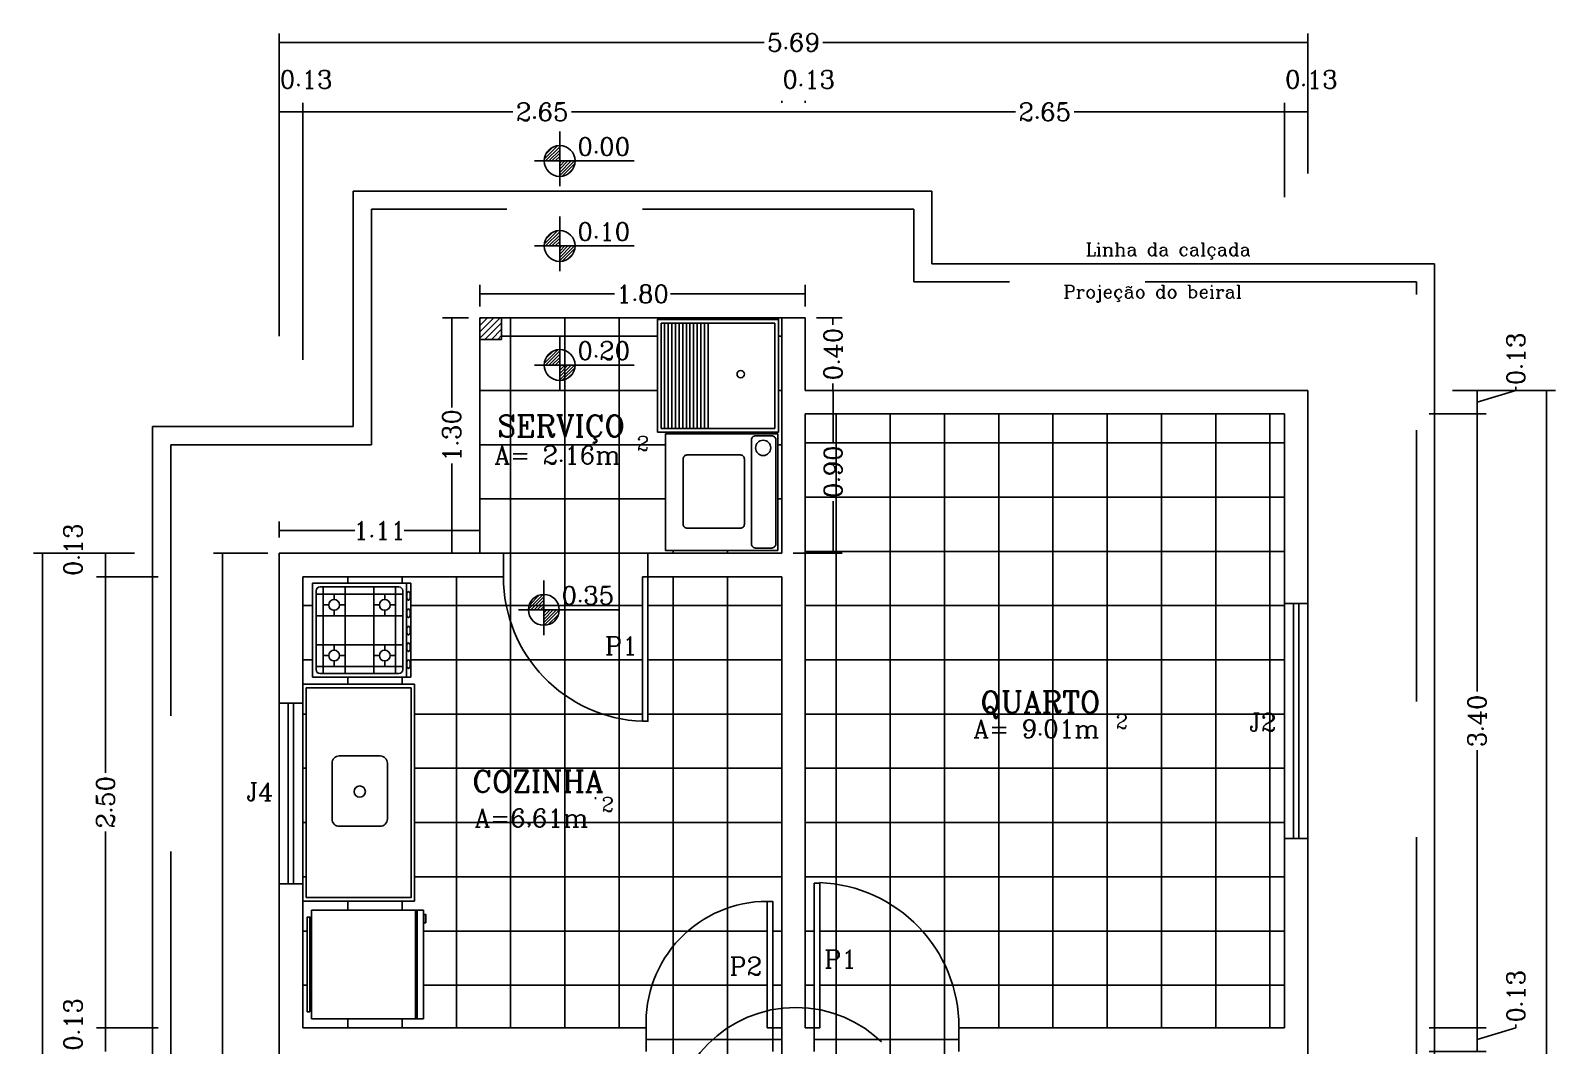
# Model space of a CAD drawing. Extents: x 374.2 to 444.1, y -26.3 to 30.2.
# Drawn here: x 374.15 to 382.6, y -18.35 to -12.74 of the extents above; entities that cross this region are included whole.
import ezdxf

# ---------------------------------------------------------------- set-up
doc = ezdxf.new("R2010")
doc.units = 0
doc.header["$LTSCALE"] = 20
doc.header["$MEASUREMENT"] = 0
doc.linetypes.add('DASHED2', pattern=[0.375, 0.25, -0.125])
doc.layers.get('0').update_dxf_attribs({"linetype": 'CONTINUOUS'})
doc.layers.get('DEFPOINTS').update_dxf_attribs({"linetype": 'CONTINUOUS'})
for name, color, linetype in [('CONCRETO', 5, 'CONTINUOUS'), ('COTAS', 244, 'CONTINUOUS'), ('JANELA', 5, 'CONTINUOUS'), ('PAREDE', 7, 'CONTINUOUS'), ('PILAR', 1, 'CONTINUOUS'), ('PISO', 30, 'CONTINUOUS'), ('PORTA', 1, 'CONTINUOUS'), ('PORTA2', 30, 'CONTINUOUS'), ('PROJEÇÃO', 30, 'DASHED2'), ('TEXTO', 1, 'CONTINUOUS'), ('VISTAP', 244, 'CONTINUOUS')]:
    doc.layers.add(name, color=color, linetype=linetype)
doc.styles.add('ROMANC', font='ROMANC.SHX')
doc.dimstyles.get("Standard").update_dxf_attribs({"dimtxt": 0.1, "dimasz": 0.18, "dimexe": 0.05, "dimexo": 0.0625, "dimgap": 0.01, "dimtad": 0, "dimzin": 0, "dimdsep": 46, "dimtxsty": 'ROMANC', "dimblk1": 'NONE', "dimblk2": 'NONE', "dimsah": 1, "dimcen": 0.09, "dimclrd": 30, "dimclre": 30, "dimadec": 0, "dimazin": 0, "dimtfac": 1, "dimtdec": 4, "dimtofl": 0, "dimtmove": 1, "dimatfit": 3, "dimldrblk": 'NONE', "dimfxl": 1, "dimtolj": 1, "dimtzin": 0, "dimarcsym": 0})

# ---------------------------------------------------------------- blocks, each defined once
blk = doc.blocks.new('*D117')
at = {"layer": 'COTAS', "color": 30, "linetype": 'Continuous', "lineweight": -2, "transparency": 16777216}
for p, q in [((382.0177, -14.7303), (382.5879, -14.7303)), ((382.5379, -14.7303), (382.5379, -18.5029)), ((382.5379, -22.6003), (382.5379, -18.8277)), ((382.0177, -22.6003), (382.5879, -22.6003))]:
    blk.add_line(p, q, dxfattribs=at)
at = {"layer": 'DEFPOINTS', "color": 0, "linetype": 'Continuous', "transparency": 16777216}
for p in [(381.2177, -14.7303), (381.2177, -22.6003), (382.5379, -22.6003)]:
    blk.add_point(p, dxfattribs=at)
at = {"layer": 'COTAS', "color": 0, "linetype": 'Continuous', "transparency": 16777216, "insert": (382.5379, -18.6653), "char_height": 0.1, "attachment_point": 5, "rotation": 90, "style": 'ROMANC'}
blk.add_mtext('\\A1;7.87', dxfattribs=at)
blk = doc.blocks.new('_NONE')
at = {"color": 0, "linetype": 'ByBlock'}
blk.add_circle((0, 0), 0.25, dxfattribs=at)
blk = doc.blocks.new('*D123')
at = {"layer": 'COTAS', "color": 30, "linetype": 'Continuous', "lineweight": -2, "transparency": 16777216}
for p, q in [((374.6749, -15.6303), (374.1682, -15.6303)), ((374.2182, -15.6303), (374.2182, -18.5351)), ((374.2182, -21.7503), (374.2182, -18.8456)), ((374.6749, -21.7503), (374.1682, -21.7503))]:
    blk.add_line(p, q, dxfattribs=at)
at = {"layer": 'DEFPOINTS', "color": 0, "linetype": 'Continuous', "transparency": 16777216}
for p in [(374.2182, -15.6303), (375.4749, -15.6303), (375.4749, -21.7503)]:
    blk.add_point(p, dxfattribs=at)
at = {"layer": 'COTAS', "color": 0, "linetype": 'Continuous', "transparency": 16777216, "insert": (374.2182, -18.6903), "char_height": 0.1, "attachment_point": 5, "rotation": 90, "style": 'ROMANC'}
blk.add_mtext('\\A1;6.12', dxfattribs=at)
blk = doc.blocks.new('*D122')
at = {"layer": 'COTAS', "color": 30, "linetype": 'Continuous', "lineweight": -2, "transparency": 16777216}
for p, q in [((374.7277, -15.6303), (374.5174, -15.6303)), ((374.5674, -15.7603), (374.5674, -15.6303))]:
    blk.add_line(p, q, dxfattribs=at)
at = {"layer": 'DEFPOINTS', "color": 0, "linetype": 'Continuous', "transparency": 16777216}
for p in [(374.5674, -15.6303), (375.5277, -15.6303), (375.6577, -15.7603)]:
    blk.add_point(p, dxfattribs=at)
at = {"layer": 'COTAS', "color": 0, "linetype": 'Continuous', "transparency": 16777216, "insert": (374.3874, -15.6113), "char_height": 0.1, "attachment_point": 5, "rotation": 90, "style": 'ROMANC'}
blk.add_mtext('\\A1;0.13', dxfattribs=at)
blk = doc.blocks.new('*D121')
at = {"layer": 'COTAS', "color": 30, "linetype": 'Continuous', "lineweight": -2, "transparency": 16777216}
for p, q in [((374.8577, -15.7603), (374.5174, -15.7603)), ((374.5674, -15.7603), (374.5674, -16.8458)), ((374.5674, -18.2561), (374.5674, -17.1706))]:
    blk.add_line(p, q, dxfattribs=at)
at = {"layer": 'DEFPOINTS', "color": 0, "linetype": 'Continuous', "transparency": 16777216}
for p in [(374.5674, -15.7603), (375.6577, -15.7603), (375.6577, -18.2561)]:
    blk.add_point(p, dxfattribs=at)
at = {"layer": 'COTAS', "color": 0, "linetype": 'Continuous', "transparency": 16777216, "insert": (374.5674, -17.0082), "char_height": 0.1, "attachment_point": 5, "rotation": 90, "style": 'ROMANC'}
blk.add_mtext('\\A1;2.50', dxfattribs=at)
blk = doc.blocks.new('*D120')
at = {"layer": 'COTAS', "color": 30, "linetype": 'Continuous', "lineweight": -2, "transparency": 16777216}
for p, q in [((374.8577, -18.2561), (374.5174, -18.2561)), ((374.5674, -18.3861), (374.5674, -18.2561))]:
    blk.add_line(p, q, dxfattribs=at)
at = {"layer": 'DEFPOINTS', "color": 0, "linetype": 'Continuous', "transparency": 16777216}
for p in [(374.5674, -18.2561), (375.6577, -18.2561), (375.6577, -18.3861)]:
    blk.add_point(p, dxfattribs=at)
at = {"layer": 'COTAS', "color": 0, "linetype": 'Continuous', "transparency": 16777216, "insert": (374.3874, -18.2371), "char_height": 0.1, "attachment_point": 5, "rotation": 90, "style": 'ROMANC'}
blk.add_mtext('\\A1;0.13', dxfattribs=at)
blk = doc.blocks.new('*D111')
at = {"layer": 'COTAS', "color": 30, "linetype": 'Continuous', "lineweight": -2, "transparency": 16777216}
for p, q in [((382.1532, -14.8603), (382.1532, -16.3958)), ((382.1532, -18.2561), (382.1532, -16.7206)), ((381.8877, -18.2561), (382.2032, -18.2561))]:
    blk.add_line(p, q, dxfattribs=at)
at = {"layer": 'DEFPOINTS', "color": 0, "linetype": 'Continuous', "transparency": 16777216}
for p in [(381.0877, -14.8603), (381.0877, -18.2561), (382.1532, -18.2561)]:
    blk.add_point(p, dxfattribs=at)
at = {"layer": 'COTAS', "color": 0, "linetype": 'Continuous', "transparency": 16777216, "insert": (382.1532, -16.5582), "char_height": 0.1, "attachment_point": 5, "rotation": 90, "style": 'ROMANC'}
blk.add_mtext('\\A1;3.40', dxfattribs=at)
blk = doc.blocks.new('*D93')
at = {"layer": 'COTAS', "color": 30, "linetype": 'Continuous', "lineweight": -2, "transparency": 16777216}
for p, q in [((378.3077, -13.1278), (378.3077, -13.1396)), ((375.6577, -13.1896), (376.8203, -13.1896)), ((378.3077, -13.1896), (377.1451, -13.1896))]:
    blk.add_line(p, q, dxfattribs=at)
at = {"layer": 'DEFPOINTS', "color": 0, "linetype": 'Continuous', "transparency": 16777216}
for p in [(378.3077, -13.1896), (378.3077, -14.3278), (375.6577, -15.7603)]:
    blk.add_point(p, dxfattribs=at)
at = {"layer": 'COTAS', "color": 0, "linetype": 'Continuous', "transparency": 16777216, "insert": (376.9827, -13.1896), "char_height": 0.1, "attachment_point": 5, "style": 'ROMANC'}
blk.add_mtext('\\A1;2.65', dxfattribs=at)
blk = doc.blocks.new('*D92')
at = {"layer": 'COTAS', "color": 30, "linetype": 'Continuous', "lineweight": -2, "transparency": 16777216}
for p, q in [((375.5277, -14.4303), (375.5277, -13.1396)), ((375.6577, -14.5603), (375.6577, -13.1396)), ((375.5277, -13.1896), (375.6577, -13.1896))]:
    blk.add_line(p, q, dxfattribs=at)
at = {"layer": 'DEFPOINTS', "color": 0, "linetype": 'Continuous', "transparency": 16777216}
for p in [(375.6577, -13.1896), (375.5277, -15.6303), (375.6577, -15.7603)]:
    blk.add_point(p, dxfattribs=at)
at = {"layer": 'COTAS', "color": 0, "linetype": 'Continuous', "transparency": 16777216, "insert": (375.6767, -13.0096), "char_height": 0.1, "attachment_point": 5, "style": 'ROMANC'}
blk.add_mtext('\\A1;0.13', dxfattribs=at)
blk = doc.blocks.new('*D87')
at = {"layer": 'COTAS', "color": 30, "linetype": 'Continuous', "lineweight": -2, "transparency": 16777216}
for p, q in [((375.4652, -15.6303), (375.1639, -15.6303)), ((375.2139, -15.6303), (375.2139, -18.5351)), ((375.2139, -21.7503), (375.2139, -18.8456)), ((375.4652, -21.7503), (375.1639, -21.7503))]:
    blk.add_line(p, q, dxfattribs=at)
at = {"layer": 'DEFPOINTS', "color": 0, "linetype": 'Continuous', "transparency": 16777216}
for p in [(375.2139, -15.6303), (375.5277, -15.6303), (375.5277, -21.7503)]:
    blk.add_point(p, dxfattribs=at)
at = {"layer": 'COTAS', "color": 0, "linetype": 'Continuous', "transparency": 16777216, "insert": (375.2139, -18.6903), "char_height": 0.1, "attachment_point": 5, "rotation": 90, "style": 'ROMANC'}
blk.add_mtext('\\A1;6.12', dxfattribs=at)
blk = doc.blocks.new('*X22')
at = {"color": 0, "linetype": 'Continuous'}
for p, q in [((422.6177, -8.3639), (422.6993, -8.2823)), ((422.6213, -8.3426), (422.6779, -8.286)), ((422.6316, -8.3676), (422.703, -8.2962)), ((422.6493, -8.3676), (422.703, -8.3139)), ((422.667, -8.3676), (422.703, -8.3316)), ((422.6847, -8.3676), (422.703, -8.3493)), ((422.7023, -8.3676), (422.703, -8.3669)), ((422.703, -8.3846), (422.72, -8.3676)), ((422.703, -8.4023), (422.7377, -8.3676)), ((422.703, -8.42), (422.7554, -8.3676)), ((422.703, -8.4377), (422.773, -8.3676)), ((422.7053, -8.4531), (422.7884, -8.3699)), ((422.7261, -8.4499), (422.7853, -8.3908))]:
    blk.add_line(p, q, dxfattribs=at)
blk = doc.blocks.new('*D112')
at = {"layer": 'COTAS', "color": 30, "linetype": 'Continuous', "lineweight": -2, "transparency": 16777216}
for p, q in [((382.3682, -18.2566), (382.3682, -18.2366)), ((382.1532, -18.2561), (382.1532, -18.3861)), ((382.1532, -18.3211), (382.3682, -18.2566)), ((381.8877, -18.3861), (382.2032, -18.3861))]:
    blk.add_line(p, q, dxfattribs=at)
at = {"layer": 'DEFPOINTS', "color": 0, "linetype": 'Continuous', "transparency": 16777216}
for p in [(381.0877, -18.2561), (381.0877, -18.3861), (382.1532, -18.3861)]:
    blk.add_point(p, dxfattribs=at)
at = {"layer": 'COTAS', "color": 0, "linetype": 'Continuous', "transparency": 16777216, "insert": (382.3682, -18.0814), "char_height": 0.1, "attachment_point": 5, "rotation": 90, "style": 'ROMANC'}
blk.add_mtext('\\A1;0.13', dxfattribs=at)
blk = doc.blocks.new('*D97')
at = {"layer": 'COTAS', "color": 30, "linetype": 'Continuous', "lineweight": -2, "transparency": 16777216}
for p, q in [((375.5277, -14.4303), (375.5277, -12.7551)), ((381.2177, -13.5303), (381.2177, -12.7551)), ((375.5277, -12.8051), (378.2103, -12.8051)), ((381.2177, -12.8051), (378.5351, -12.8051))]:
    blk.add_line(p, q, dxfattribs=at)
at = {"layer": 'DEFPOINTS', "color": 0, "linetype": 'Continuous', "transparency": 16777216}
for p in [(381.2177, -12.8051), (381.2177, -14.7303), (375.5277, -15.6303)]:
    blk.add_point(p, dxfattribs=at)
at = {"layer": 'COTAS', "color": 0, "linetype": 'Continuous', "transparency": 16777216, "insert": (378.3727, -12.8051), "char_height": 0.1, "attachment_point": 5, "style": 'ROMANC'}
blk.add_mtext('\\A1;5.69', dxfattribs=at)
blk = doc.blocks.new('*D95')
at = {"layer": 'COTAS', "color": 30, "linetype": 'Continuous', "lineweight": -2, "transparency": 16777216}
for p, q in [((381.0877, -13.6603), (381.0877, -13.1396)), ((378.4377, -13.1896), (379.6003, -13.1896)), ((381.0877, -13.1896), (379.9251, -13.1896))]:
    blk.add_line(p, q, dxfattribs=at)
at = {"layer": 'DEFPOINTS', "color": 0, "linetype": 'Continuous', "transparency": 16777216}
for p in [(381.0877, -13.1896), (378.4377, -14.3278), (381.0877, -14.8603)]:
    blk.add_point(p, dxfattribs=at)
at = {"layer": 'COTAS', "color": 0, "linetype": 'Continuous', "transparency": 16777216, "insert": (379.7627, -13.1896), "char_height": 0.1, "attachment_point": 5, "style": 'ROMANC'}
blk.add_mtext('\\A1;2.65', dxfattribs=at)
blk = doc.blocks.new('*D124')
at = {"layer": 'COTAS', "color": 30, "linetype": 'Continuous', "lineweight": -2, "transparency": 16777216}
for p, q in [((378.5002, -14.7303), (378.6417, -14.7303)), ((378.5917, -14.7303), (378.5917, -15.0179)), ((378.5917, -15.6303), (378.5917, -15.3427)), ((378.3702, -15.6303), (378.6417, -15.6303))]:
    blk.add_line(p, q, dxfattribs=at)
at = {"layer": 'DEFPOINTS', "color": 0, "linetype": 'Continuous', "transparency": 16777216}
for p in [(378.4377, -14.7303), (378.3077, -15.6303), (378.5917, -15.6303)]:
    blk.add_point(p, dxfattribs=at)
at = {"layer": 'COTAS', "color": 0, "linetype": 'Continuous', "transparency": 16777216, "insert": (378.5917, -15.1803), "char_height": 0.1, "attachment_point": 5, "rotation": 90, "style": 'ROMANC'}
blk.add_mtext('\\A1;0.90', dxfattribs=at)
blk = doc.blocks.new('*X61')
at = {"color": 0, "linetype": 'Continuous'}
for p, q in [((422.3493, -6.8646), (422.4623, -6.7515)), ((422.3493, -6.8292), (422.4269, -6.7515)), ((422.3493, -6.7938), (422.3916, -6.7515)), ((422.3493, -6.7585), (422.3562, -6.7515)), ((422.3776, -6.8715), (422.4693, -6.7799)), ((422.413, -6.8715), (422.4693, -6.8153)), ((422.4484, -6.8715), (422.4693, -6.8506))]:
    blk.add_line(p, q, dxfattribs=at)
blk = doc.blocks.new('*D94')
at = {"layer": 'COTAS', "color": 30, "linetype": 'Continuous', "lineweight": -2, "transparency": 16777216}
for p, q in [((378.4377, -13.1278), (378.4377, -13.1396)), ((378.3077, -13.1896), (378.4377, -13.1896))]:
    blk.add_line(p, q, dxfattribs=at)
at = {"layer": 'DEFPOINTS', "color": 0, "linetype": 'Continuous', "transparency": 16777216}
for p in [(378.4377, -13.1896), (378.3077, -14.3278), (378.4377, -14.3278)]:
    blk.add_point(p, dxfattribs=at)
at = {"layer": 'COTAS', "color": 0, "linetype": 'Continuous', "transparency": 16777216, "insert": (378.4567, -13.0096), "char_height": 0.1, "attachment_point": 5, "style": 'ROMANC'}
blk.add_mtext('\\A1;0.13', dxfattribs=at)
blk = doc.blocks.new('*D91')
at = {"layer": 'COTAS', "color": 30, "linetype": 'Continuous', "lineweight": -2, "transparency": 16777216}
for p, q in [((375.5277, -15.544), (375.5277, -15.4546)), ((376.6377, -15.544), (376.6377, -15.4546)), ((375.5277, -15.5046), (375.9465, -15.5046)), ((376.6377, -15.5046), (376.2189, -15.5046))]:
    blk.add_line(p, q, dxfattribs=at)
at = {"layer": 'DEFPOINTS', "color": 0, "linetype": 'Continuous', "transparency": 16777216}
for p in [(376.6377, -15.5046), (375.5277, -15.6065), (376.6377, -15.6065)]:
    blk.add_point(p, dxfattribs=at)
at = {"layer": 'COTAS', "color": 0, "linetype": 'Continuous', "transparency": 16777216, "insert": (376.0827, -15.5046), "char_height": 0.1, "attachment_point": 5, "style": 'ROMANC'}
blk.add_mtext('\\A1;1.11', dxfattribs=at)
blk = doc.blocks.new('*D90')
at = {"layer": 'COTAS', "color": 30, "linetype": 'Continuous', "lineweight": -2, "transparency": 16777216}
for p, q in [((376.6377, -14.2653), (376.6377, -14.1464)), ((376.6377, -14.1964), (377.3825, -14.1964)), ((378.4377, -14.1964), (377.693, -14.1964)), ((378.4377, -14.2653), (378.4377, -14.1464))]:
    blk.add_line(p, q, dxfattribs=at)
at = {"layer": 'DEFPOINTS', "color": 0, "linetype": 'Continuous', "transparency": 16777216}
for p in [(378.4377, -14.1964), (376.6377, -14.3278), (378.4377, -14.3278)]:
    blk.add_point(p, dxfattribs=at)
at = {"layer": 'COTAS', "color": 0, "linetype": 'Continuous', "transparency": 16777216, "insert": (377.5377, -14.1964), "char_height": 0.1, "attachment_point": 5, "style": 'ROMANC'}
blk.add_mtext('\\A1;1.80', dxfattribs=at)
blk = doc.blocks.new('*D89')
at = {"layer": 'COTAS', "color": 30, "linetype": 'Continuous', "lineweight": -2, "transparency": 16777216}
for p, q in [((378.5002, -14.3278), (378.641, -14.3278)), ((378.591, -14.3278), (378.591, -14.3667)), ((378.591, -14.7303), (378.591, -14.6915)), ((378.5002, -14.7303), (378.641, -14.7303))]:
    blk.add_line(p, q, dxfattribs=at)
at = {"layer": 'DEFPOINTS', "color": 0, "linetype": 'Continuous', "transparency": 16777216}
for p in [(378.4377, -14.3278), (378.4377, -14.7303), (378.591, -14.7303)]:
    blk.add_point(p, dxfattribs=at)
at = {"layer": 'COTAS', "color": 0, "linetype": 'Continuous', "transparency": 16777216, "insert": (378.591, -14.5291), "char_height": 0.1, "attachment_point": 5, "rotation": 90, "style": 'ROMANC'}
blk.add_mtext('\\A1;0.40', dxfattribs=at)
blk = doc.blocks.new('*D88')
at = {"layer": 'COTAS', "color": 30, "linetype": 'Continuous', "lineweight": -2, "transparency": 16777216}
for p, q in [((376.5752, -14.3278), (376.432, -14.3278)), ((376.482, -14.3278), (376.482, -14.8238)), ((376.482, -15.6303), (376.482, -15.1343)), ((376.5752, -15.6303), (376.432, -15.6303))]:
    blk.add_line(p, q, dxfattribs=at)
at = {"layer": 'DEFPOINTS', "color": 0, "linetype": 'Continuous', "transparency": 16777216}
for p in [(376.482, -14.3278), (376.6377, -14.3278), (376.6377, -15.6303)]:
    blk.add_point(p, dxfattribs=at)
at = {"layer": 'COTAS', "color": 0, "linetype": 'Continuous', "transparency": 16777216, "insert": (376.482, -14.9791), "char_height": 0.1, "attachment_point": 5, "rotation": 90, "style": 'ROMANC'}
blk.add_mtext('\\A1;1.30', dxfattribs=at)
blk = doc.blocks.new('*X23')
at = {"color": 0, "linetype": 'Continuous'}
for p, q in [((422.7061, -7.0027), (422.7799, -6.9289)), ((422.7128, -7.0137), (422.7908, -6.9356)), ((422.7132, -6.9779), (422.755, -6.9361)), ((422.7305, -7.0137), (422.7908, -6.9533)), ((422.7482, -7.0137), (422.7908, -6.971)), ((422.7658, -7.0137), (422.7908, -6.9887)), ((422.7835, -7.0137), (422.7908, -7.0064)), ((422.7908, -7.024), (422.8012, -7.0137)), ((422.7908, -7.0417), (422.8189, -7.0137)), ((422.7908, -7.0594), (422.8365, -7.0137)), ((422.7908, -7.0771), (422.8542, -7.0137)), ((422.7908, -7.0947), (422.8719, -7.0137)), ((422.8054, -7.0979), (422.875, -7.0282)), ((422.8329, -7.088), (422.8652, -7.0557))]:
    blk.add_line(p, q, dxfattribs=at)
blk = doc.blocks.new('*D110')
at = {"layer": 'COTAS', "color": 30, "linetype": 'Continuous', "lineweight": -2, "transparency": 16777216}
for p, q in [((382.0177, -14.7303), (382.2032, -14.7303)), ((382.1532, -14.7303), (382.1532, -14.8603)), ((382.1532, -14.7953), (382.3682, -14.7308)), ((382.3682, -14.7308), (382.3682, -14.7108)), ((381.8877, -14.8603), (382.2032, -14.8603))]:
    blk.add_line(p, q, dxfattribs=at)
at = {"layer": 'DEFPOINTS', "color": 0, "linetype": 'Continuous', "transparency": 16777216}
for p in [(381.2177, -14.7303), (381.0877, -14.8603), (382.1532, -14.8603)]:
    blk.add_point(p, dxfattribs=at)
at = {"layer": 'COTAS', "color": 0, "linetype": 'Continuous', "transparency": 16777216, "insert": (382.3682, -14.5556), "char_height": 0.1, "attachment_point": 5, "rotation": 90, "style": 'ROMANC'}
blk.add_mtext('\\A1;0.13', dxfattribs=at)
blk = doc.blocks.new('*D96')
at = {"layer": 'COTAS', "color": 30, "linetype": 'Continuous', "lineweight": -2, "transparency": 16777216}
for p, q in [((381.2177, -13.5303), (381.2177, -13.1396)), ((381.0877, -13.1896), (381.2177, -13.1896))]:
    blk.add_line(p, q, dxfattribs=at)
at = {"layer": 'DEFPOINTS', "color": 0, "linetype": 'Continuous', "transparency": 16777216}
for p in [(381.2177, -13.1896), (381.2177, -14.7303), (381.0877, -14.8603)]:
    blk.add_point(p, dxfattribs=at)
at = {"layer": 'COTAS', "color": 0, "linetype": 'Continuous', "transparency": 16777216, "insert": (381.2367, -13.0096), "char_height": 0.1, "attachment_point": 5, "style": 'ROMANC'}
blk.add_mtext('\\A1;0.13', dxfattribs=at)

msp = doc.modelspace()

# ---------------------------------------------------------------- linework, layer by layer
at = {"layer": 'CONCRETO', "color": 244, "linetype": 'Continuous', "ltscale": 0.2}
for p, q in [((379.1377, -13.6278), (375.9377, -13.6278)), ((375.9377, -14.9303), (375.9377, -13.6278)), ((379.1377, -13.6278), (379.1377, -14.0303)), ((381.9177, -14.0303), (379.1377, -14.0303)), ((381.9177, -23.3003), (381.9177, -14.0303)), ((374.8277, -14.9303), (374.8277, -22.4503)), ((375.9377, -14.9303), (374.8277, -14.9303))]:
    msp.add_line(p, q, dxfattribs=at)
at = {"layer": 'DEFPOINTS', "color": 0, "linetype": 'ByBlock'}
for p in [(378.3077, -14.8603), (381.2177, -15.9203), (381.2177, -15.9203), (378.4377, -16.1603), (381.0877, -16.1503), (381.0877, -16.1503), (381.0877, -18.2519)]:
    msp.add_point(p, dxfattribs=at)
at = {"layer": 'JANELA', "color": 244}
for p, q in [((381.0877, -15.9078), (381.0877, -17.2078)), ((381.2177, -15.9078), (381.2177, -17.2078)), ((375.5277, -16.4597), (375.5277, -17.4597)), ((375.6577, -16.4597), (375.6577, -17.4597))]:
    msp.add_line(p, q, dxfattribs=at)
at = {"layer": 'JANELA', "color": 1}
for p, q in [((381.1377, -15.9078), (381.1377, -17.2078)), ((381.1677, -15.9078), (381.1677, -17.2078)), ((375.5777, -16.4597), (375.5777, -17.4597)), ((375.6077, -16.4597), (375.6077, -17.4597))]:
    msp.add_line(p, q, dxfattribs=at)
at = {"layer": 'JANELA', "color": 30}
for p, q in [((375.6771, -16.5203), (375.6577, -16.5203)), ((375.6771, -16.8203), (375.6577, -16.8203)), ((375.6771, -17.1203), (375.6577, -17.1203)), ((375.6771, -17.4203), (375.6577, -17.4203)), ((375.6827, -17.7203), (375.6577, -17.7203)), ((378.3077, -17.7203), (378.2577, -17.7203)), ((378.4877, -17.7203), (378.4377, -17.7203)), ((375.6827, -18.0203), (375.6577, -18.0203)), ((378.3077, -18.0203), (378.2577, -18.0203)), ((378.4877, -18.0203), (378.4377, -18.0203))]:
    msp.add_line(p, q, dxfattribs=at)
at = {"layer": 'PAREDE', "color": 30}
for p, q in [((377.7077, -14.3278), (377.7077, -14.3377)), ((378.0077, -14.3278), (378.0077, -14.3377)), ((377.7077, -14.9606), (377.7077, -14.9703)), ((378.0077, -14.9606), (378.0077, -14.9703)), ((377.7077, -15.615), (377.7077, -15.6303)), ((378.0077, -15.615), (378.0077, -15.6303)), ((375.9077, -17.5554), (375.9077, -17.6056)), ((376.2077, -17.5554), (376.2077, -17.6056)), ((375.9077, -18.2056), (375.9077, -18.2561)), ((376.2077, -18.2056), (376.2077, -18.2561))]:
    msp.add_line(p, q, dxfattribs=at)
at = {"layer": 'PAREDE', "linetype": 'Continuous'}
for p, q in [((378.3077, -14.3278), (378.4377, -14.3278)), ((378.4377, -14.3278), (378.4377, -14.7303)), ((381.2177, -17.2078), (381.2177, -19.187))]:
    msp.add_line(p, q, dxfattribs=at)
at = {"layer": 'PAREDE'}
for p, q in [((378.3077, -14.3278), (378.3077, -15.6303)), ((378.3077, -14.7303), (378.3077, -14.7303)), ((381.2177, -14.7303), (378.4377, -14.7303)), ((381.2177, -15.9078), (381.2177, -14.7303)), ((378.4377, -14.8603), (378.4377, -18.2561)), ((381.0877, -14.8603), (378.4377, -14.8603)), ((381.0877, -14.8603), (381.0877, -15.9078)), ((381.0877, -15.9078), (381.0877, -14.8603)), ((375.5277, -15.6303), (375.5277, -16.4597)), ((376.7677, -15.6303), (375.5277, -15.6303)), ((376.7677, -15.6303), (376.7677, -15.7603)), ((377.5677, -15.6303), (377.5677, -15.7603)), ((378.3077, -15.6303), (377.5677, -15.6303)), ((376.7677, -15.7603), (375.6577, -15.7603)), ((375.6577, -15.7603), (375.6577, -16.4597)), ((378.3077, -15.7603), (377.5677, -15.7603)), ((378.3077, -15.7603), (378.3077, -18.2561)), ((381.2177, -15.9078), (381.0877, -15.9078)), ((375.6577, -16.4597), (375.5277, -16.4597)), ((381.0877, -17.2078), (381.0877, -18.2561)), ((381.2177, -17.2078), (381.0877, -17.2078)), ((375.6577, -17.4597), (375.5277, -17.4597)), ((375.5277, -17.4597), (375.5277, -21.7503)), ((375.6577, -17.4597), (375.6577, -18.2561)), ((377.5577, -18.2561), (375.6577, -18.2561)), ((377.5577, -18.2561), (377.5577, -18.3861)), ((378.3077, -18.2561), (378.2577, -18.2561)), ((378.2577, -18.2561), (378.2577, -18.3861)), ((378.4877, -18.2561), (378.4377, -18.2561)), ((378.4877, -18.3861), (378.4877, -18.2561)), ((379.2877, -18.2561), (379.2877, -18.3861)), ((379.3377, -18.2561), (379.2877, -18.2561)), ((379.3377, -18.2561), (379.3377, -18.2561)), ((379.3377, -18.2561), (379.3377, -18.2561)), ((381.0877, -18.2561), (379.3377, -18.2561))]:
    msp.add_line(p, q, dxfattribs=at)
at = {"layer": 'PAREDE', "color": 7, "linetype": 'Continuous'}
msp.add_line((378.3077, -18.2561), (378.3077, -15.7603), dxfattribs=at)
at = {"layer": 'PILAR', "color": 1, "linetype": 'Continuous'}
for p, q in [((376.6377, -14.3278), (376.7577, -14.3278)), ((376.6377, -14.4478), (376.6377, -14.3278)), ((376.7577, -14.4478), (376.7577, -14.3278)), ((376.6377, -14.4478), (376.7577, -14.4478))]:
    msp.add_line(p, q, dxfattribs=at)
at = {"layer": 'PISO'}
for p, q in [((378.3077, -14.3278), (376.7577, -14.3278)), ((377.6198, -14.4303), (376.7577, -14.4303)), ((378.3077, -14.4303), (378.29, -14.4303)), ((377.6198, -14.7303), (376.6377, -14.7303)), ((378.3077, -14.7303), (378.29, -14.7303)), ((377.6644, -15.0303), (376.6377, -15.0303)), ((378.3077, -15.0303), (378.2851, -15.0303)), ((377.6644, -15.3303), (376.6377, -15.3303)), ((378.3077, -15.3303), (378.2851, -15.3303)), ((377.5677, -15.6303), (376.7677, -15.6303)), ((377.2777, -16.9918), (377.2777, -16.98))]:
    msp.add_line(p, q, dxfattribs=at)
at = {"layer": 'PISO', "color": 30}
for p, q in [((376.8077, -14.3278), (376.8077, -18.2561)), ((377.1077, -14.3278), (377.1077, -18.2561)), ((377.4077, -14.3278), (377.4077, -18.2561)), ((378.6077, -14.8603), (378.6077, -22.4703)), ((378.9077, -14.8603), (378.9077, -22.4703)), ((379.2077, -14.8603), (379.2077, -22.4703)), ((379.5077, -14.8603), (379.5077, -18.2561)), ((379.8077, -14.8603), (379.8077, -18.2561)), ((380.1077, -14.8603), (380.1077, -18.2561)), ((380.4077, -14.8603), (380.4077, -18.2561)), ((380.7077, -14.8603), (380.7077, -18.2561)), ((381.0077, -14.8603), (381.0077, -18.2561)), ((381.0877, -15.0203), (378.4377, -15.0203)), ((381.0877, -15.3203), (378.4377, -15.3203)), ((381.0877, -15.6203), (378.4377, -15.6203)), ((375.9077, -15.7603), (375.9077, -15.7964)), ((376.2077, -15.7603), (376.2077, -15.7964)), ((376.5077, -15.7603), (376.5077, -18.2561)), ((376.5077, -15.7603), (376.5077, -18.2561)), ((377.7077, -15.7603), (377.7077, -22.6003)), ((378.0077, -15.7603), (378.0077, -22.6003)), ((378.3077, -15.7603), (378.3077, -19.2861)), ((375.7118, -15.9203), (375.6577, -15.9203)), ((377.5377, -15.9203), (376.2568, -15.9203)), ((378.3077, -15.9203), (377.5677, -15.9203)), ((381.0877, -15.9203), (378.4377, -15.9203)), ((375.7118, -16.2203), (375.6577, -16.2203)), ((377.5377, -16.2203), (376.2568, -16.2203)), ((378.3077, -16.2203), (377.5677, -16.2203)), ((381.0877, -16.2203), (378.4377, -16.2203)), ((375.9077, -16.3164), (375.9077, -16.3554)), ((376.2077, -16.3164), (376.2077, -16.3554)), ((377.5377, -16.5203), (376.2771, -16.5203)), ((378.3077, -16.5203), (377.5677, -16.5203)), ((381.0877, -16.5203), (378.4377, -16.5203)), ((378.3077, -16.8203), (376.2771, -16.8203)), ((381.0877, -16.8203), (378.4377, -16.8203)), ((378.3077, -17.1203), (376.2771, -17.1203)), ((381.0877, -17.1203), (378.4377, -17.1203)), ((378.3077, -17.4203), (376.2771, -17.4203)), ((381.0877, -17.4203), (378.4377, -17.4203)), ((378.2277, -17.7203), (376.3261, -17.7203)), ((381.0877, -17.7203), (378.5177, -17.7203)), ((378.2277, -18.0203), (376.3261, -18.0203)), ((381.0877, -18.0203), (378.5177, -18.0203)), ((378.3077, -18.3203), (377.5577, -18.3203)), ((379.2877, -18.3203), (378.4877, -18.3203))]:
    msp.add_line(p, q, dxfattribs=at)
at = {"layer": 'PISO', "color": 30, "linetype": 'Continuous'}
msp.add_line((376.6377, -15.6303), (376.6377, -14.4478), dxfattribs=at)
at = {"layer": 'PORTA'}
for points in [[(377.5377, -15.7603), (377.5677, -15.7603), (377.5677, -16.5603), (377.5377, -16.5603)], [(378.5177, -17.4561), (378.4877, -17.4561), (378.4877, -18.2561), (378.5177, -18.2561)], [(378.2277, -18.2561), (378.2577, -18.2561), (378.2577, -17.5561), (378.2277, -17.5561)]]:
    msp.add_lwpolyline(points, close=True, dxfattribs=at)
at = {"layer": 'PORTA2'}
for centre, start, end in [((377.5683, -15.7603), 180, 267.81062), ((378.4871, -18.2525), 0, 87.81062)]:
    msp.add_arc(centre, 0.8006, start, end, dxfattribs=at)
at = {"layer": 'PORTA2', "color": 30}
msp.add_arc((378.2277, -18.2267), 0.6706, 90, 182.5089, dxfattribs=at)
at = {"layer": 'PROJEÇÃO', "color": 30, "linetype": 'DASHED2', "ltscale": 0.3}
for p, q in [((379.0377, -13.7278), (376.0377, -13.7278)), ((376.0377, -15.0303), (376.0377, -13.7278)), ((379.0377, -13.7278), (379.0377, -14.1303)), ((381.8177, -14.1303), (379.0377, -14.1303)), ((381.8177, -23.2003), (381.8177, -14.1303)), ((374.9277, -15.0303), (374.9277, -22.3503)), ((376.0377, -15.0303), (374.9277, -15.0303))]:
    msp.add_line(p, q, dxfattribs=at)
at = {"layer": 'PROJEÇÃO', "linetype": 'DASHED2', "ltscale": 0.3}
msp.add_circle((378.3855, -18.8281), 0.685, dxfattribs=at)
at = {"layer": 'TEXTO', "color": 1, "linetype": 'Continuous'}
for p, q in [((377.0793, -13.2977), (377.0793, -13.6006)), ((376.9393, -13.4608), (377.4914, -13.4608)), ((377.0793, -13.7678), (377.0793, -14.0707)), ((376.9393, -13.9309), (377.4914, -13.9309)), ((376.9915, -15.7808), (376.9915, -16.0838)), ((376.8515, -15.9439), (377.4036, -15.9439))]:
    msp.add_line(p, q, dxfattribs=at)
at = {"layer": 'TEXTO', "linetype": 'Continuous'}
for p, q in [((377.0793, -14.4268), (377.0793, -14.7298)), ((376.9393, -14.59), (377.4914, -14.59))]:
    msp.add_line(p, q, dxfattribs=at)
at = {"layer": 'TEXTO', "color": 1, "linetype": 'Continuous'}
for centre in [(377.0793, -13.4608), (377.0793, -13.9309), (376.9915, -15.9439)]:
    msp.add_circle(centre, 0.0854, dxfattribs=at)
at = {"layer": 'TEXTO', "linetype": 'Continuous'}
msp.add_circle((377.0793, -14.59), 0.0854, dxfattribs=at)
at = {"layer": 'VISTAP', "color": 244, "linetype": 'Continuous'}
for p, q in [((377.6398, -14.3577), (378.27, -14.3577)), ((377.6398, -14.9406), (377.6398, -14.3577)), ((377.6598, -14.3577), (377.6598, -14.9406)), ((377.6798, -14.3577), (377.6798, -14.9406)), ((377.6998, -14.3577), (377.6998, -14.9406)), ((377.7198, -14.3577), (377.7198, -14.9406)), ((377.7398, -14.3577), (377.7398, -14.9406)), ((377.7598, -14.3577), (377.7598, -14.9406)), ((377.7798, -14.3577), (377.7798, -14.9406)), ((377.7998, -14.3577), (377.7998, -14.9406)), ((377.8198, -14.3577), (377.8198, -14.9406)), ((377.8398, -14.3577), (377.8398, -14.9406)), ((377.8598, -14.3577), (377.8598, -14.9406)), ((377.8798, -14.3577), (377.8798, -14.9406)), ((377.8998, -14.3577), (377.8998, -14.9406)), ((378.27, -14.3577), (378.27, -14.9406)), ((378.27, -14.9406), (377.6398, -14.9406)), ((376.2568, -15.7964), (375.7118, -15.7964)), ((375.7118, -15.7964), (375.7118, -16.3164)), ((376.2318, -16.3164), (376.2318, -15.7964)), ((376.2568, -16.3164), (376.2568, -15.7964)), ((375.7318, -15.8389), (375.7318, -16.2739)), ((376.2118, -15.8564), (375.7318, -15.8564)), ((376.1893, -15.8164), (375.7543, -15.8164)), ((375.7718, -15.8164), (375.7718, -16.2964)), ((375.8318, -15.8564), (375.8318, -15.8864)), ((375.8918, -15.8164), (375.8918, -16.2964)), ((376.0518, -16.2964), (376.0518, -15.8164)), ((376.1118, -15.8864), (376.1118, -15.8564)), ((376.1718, -16.2964), (376.1718, -15.8164)), ((376.2118, -16.2739), (376.2118, -15.8389)), ((375.8018, -15.9164), (375.7718, -15.9164)), ((375.8318, -15.9464), (375.8318, -15.9764)), ((375.8918, -15.9164), (375.8618, -15.9164)), ((376.0818, -15.9164), (376.0518, -15.9164)), ((376.1118, -15.9764), (376.1118, -15.9464)), ((376.1718, -15.9164), (376.1418, -15.9164)), ((376.2118, -15.9764), (375.7318, -15.9764)), ((375.7318, -16.1364), (376.2118, -16.1364)), ((375.8318, -16.1364), (375.8318, -16.1664)), ((376.1118, -16.1664), (376.1118, -16.1364)), ((375.7718, -16.1964), (375.8018, -16.1964)), ((375.8618, -16.1964), (375.8918, -16.1964)), ((376.0518, -16.1964), (376.0818, -16.1964)), ((376.1418, -16.1964), (376.1718, -16.1964)), ((375.7318, -16.2564), (376.2118, -16.2564)), ((375.7543, -16.2964), (376.1893, -16.2964)), ((375.8318, -16.2264), (375.8318, -16.2564)), ((376.1118, -16.2564), (376.1118, -16.2264)), ((376.2771, -16.3554), (375.6571, -16.3554)), ((375.7118, -16.3164), (376.2568, -16.3164)), ((376.2771, -17.5554), (376.2771, -16.3554)), ((375.6571, -17.5554), (376.2771, -17.5554)), ((375.7061, -17.6056), (375.7061, -18.2056)), ((376.3261, -17.6056), (375.7061, -17.6056)), ((376.281, -18.2056), (376.281, -17.6056)), ((376.291, -18.2056), (376.291, -17.6056)), ((376.3261, -18.2056), (376.3261, -17.6056)), ((375.7061, -18.2056), (376.3261, -18.2056))]:
    msp.add_line(p, q, dxfattribs=at)
for points in [[(377.6198, -14.9606), (377.6198, -14.3377), (378.29, -14.3377), (378.29, -14.9606)], [(378.2851, -15.615), (378.2851, -14.9703), (377.6644, -14.9703), (377.6644, -15.615)], [(375.6771, -17.5354), (376.2571, -17.5354), (376.2571, -16.3754), (375.6771, -16.3754)], [(375.6981, -18.1665), (375.6981, -17.6428), (375.6827, -17.6428), (375.6827, -18.1665)], [(376.3281, -17.6287), (376.3281, -17.6743), (376.3383, -17.6743), (376.3383, -17.6287)]]:
    msp.add_lwpolyline(points, close=True, dxfattribs=at)
for points in [[(378.2746, -15.0033), (378.2746, -15.5792, -0.414214), (378.2521, -15.6017), (378.1627, -15.6017, -0.414214), (378.1402, -15.5792), (378.1402, -15.0033, -0.414214), (378.1627, -14.9808), (378.2521, -14.9808, -0.414214)], [(377.7623, -15.1096), (377.7623, -15.4702, 0.414214), (377.7848, -15.4927), (378.0785, -15.4927, 0.414214), (378.101, -15.4702), (378.101, -15.1096, 0.414214), (378.0785, -15.0871), (377.7848, -15.0871, 0.414214)], [(376.0865, -17.1406), (375.8601, -17.1406, -0.414214), (375.8201, -17.1006), (375.8201, -16.7917, -0.414214), (375.8601, -16.7517), (376.0865, -16.7517, -0.414214), (376.1265, -16.7917), (376.1265, -17.1006, -0.414214)]]:
    msp.add_lwpolyline(points, format="xyb", close=True, dxfattribs=at)
for centre, radius in [((378.0804, -14.64), 0.0202), ((378.2046, -15.048), 0.042), ((375.8318, -15.9164), 0.03), ((376.1118, -15.9164), 0.03), ((375.8318, -16.1964), 0.03), ((376.1118, -16.1964), 0.03), ((375.9733, -16.9489), 0.031)]:
    msp.add_circle(centre, radius, dxfattribs=at)
for centre, start, end in [((375.7543, -15.8389), 90, 180), ((376.1893, -15.8389), 0, 90), ((375.7543, -16.2739), 180, 270), ((376.1893, -16.2739), 270, 360)]:
    msp.add_arc(centre, 0.0225, start, end, dxfattribs=at)
for centre in [(376.2427, -15.8667), (376.2427, -15.9627), (376.2427, -16.0587), (376.2427, -16.15), (376.2427, -16.2436)]:
    msp.add_ellipse(centre, major_axis=(0, 0.024), ratio=0.400522, dxfattribs=at)

# ---------------------------------------------------------------- block references
at = {"layer": 'PILAR', "linetype": 'Continuous'}
msp.add_blockref('*X61', (-45.7115, -7.5763), dxfattribs=at)
at = {"layer": 'TEXTO', "linetype": 'Continuous'}
for name, p in [('*X23', (-45.7115, -6.4471)), ('*X23', (-45.7115, -6.9172)), ('*X23', (-45.7115, -7.5763)), ('*X22', (-45.7115, -7.5763))]:
    msp.add_blockref(name, p, dxfattribs=at)

# ---------------------------------------------------------------- texts
at = {"layer": 'TEXTO', "color": 1, "linetype": 'Continuous', "style": 'ROMANC'}
for s, p in [('0.00', (377.1775, -13.4311)), ('0.10', (377.1775, -13.9013)), ('0.35', (377.0897, -15.9143))]:
    msp.add_text(s, height=0.1, dxfattribs=at).set_placement(p)
at = {"layer": 'TEXTO', "color": 244, "ltscale": 0.3, "style": 'ROMANC'}
for s, p in [('Linha da calçada', (379.9887, -13.9851)), ('Projeção do beiral', (379.865, -14.2199))]:
    msp.add_text(s, height=0.072, dxfattribs=at).set_placement(p)
at = {"layer": 'TEXTO', "linetype": 'Continuous', "style": 'ROMANC'}
msp.add_text('0.20', height=0.1, dxfattribs=at).set_placement((377.1775, -14.5603))
at = {"layer": 'TEXTO', "ltscale": 0.3, "style": 'ROMANC'}
for s, height, p in [('SERVIÇO', 0.12, (376.7349, -14.9862)), ('A= 2.16m', 0.1, (376.7188, -15.1371)), ('2', 0.08, (377.5056, -15.0625)), ('QUARTO', 0.12, (379.4063, -16.5142)), ('A= 9.01m', 0.1, (379.3681, -16.6519)), ('2', 0.08, (380.1549, -16.6007)), ('J2', 0.1, (380.8932, -16.6156)), ('COZINHA', 0.12, (376.5964, -16.9531)), ('2', 0.08, (377.3105, -17.06)), ('A=6,61m', 0.1, (376.609, -17.1452)), ('P1', 0.1, (378.5429, -17.9254)), ('P2', 0.1, (378.0191, -17.9653))]:
    msp.add_text(s, height=height, dxfattribs=at).set_placement(p)
at = {"layer": 'TEXTO', "color": 1, "ltscale": 0.3, "style": 'ROMANC'}
for s, p in [('P1', (377.3304, -16.1925)), ('J4', (375.3464, -17.0003))]:
    msp.add_text(s, height=0.1, dxfattribs=at).set_placement(p)

# ---------------------------------------------------------------- dimensions: what is measured, and where the dimension line sits
at = {"layer": 'COTAS', "linetype": 'Continuous'}
for base, p1, p2, override, picture, middle in [((381.2177, -12.8051), (375.5277, -15.6303), (381.2177, -14.7303), {"dimexo": 1.2}, '*D97', (378.3727, -12.8051)), ((375.6577, -13.1896), (375.5277, -15.6303), (375.6577, -15.7603), {"dimexo": 1.2}, '*D92', (375.6767, -13.0096)), ((378.4377, -13.1896), (378.3077, -14.3278), (378.4377, -14.3278), {"dimexo": 1.2, "dimse1": 1}, '*D94', (378.4567, -13.0096)), ((381.2177, -13.1896), (381.0877, -14.8603), (381.2177, -14.7303), {"dimexo": 1.2, "dimse1": 1}, '*D96', (381.2367, -13.0096)), ((378.3077, -13.1896), (375.6577, -15.7603), (378.3077, -14.3278), {"dimexo": 1.2, "dimse1": 1}, '*D93', (376.9827, -13.1896)), ((381.0877, -13.1896), (378.4377, -14.3278), (381.0877, -14.8603), {"dimexo": 1.2, "dimse1": 1}, '*D95', (379.7627, -13.1896))]:
    dim = msp.add_linear_dim(base=base, p1=p1, p2=p2, dimstyle='Standard', override=override, dxfattribs=at)
    dim.commit()
    dim.dimension.update_dxf_attribs({"geometry": picture, "text_midpoint": middle})
for base, p1, p2, picture, middle in [((378.4377, -14.1964), (376.6377, -14.3278), (378.4377, -14.3278), '*D90', (377.5377, -14.1964)), ((376.6377, -15.5046), (375.5277, -15.6065), (376.6377, -15.6065), '*D91', (376.0827, -15.5046))]:
    dim = msp.add_linear_dim(base=base, p1=p1, p2=p2, dimstyle='Standard', dxfattribs=at)
    dim.commit()
    dim.dimension.update_dxf_attribs({"geometry": picture, "text_midpoint": middle})
for base, p1, p2, picture, middle in [((376.482, -14.3278), (376.6377, -15.6303), (376.6377, -14.3278), '*D88', (376.482, -14.9791)), ((378.591, -14.7303), (378.4377, -14.3278), (378.4377, -14.7303), '*D89', (378.591, -14.5291)), ((378.5917, -15.6303), (378.4377, -14.7303), (378.3077, -15.6303), '*D124', (378.5917, -15.1803)), ((375.2139, -15.6303), (375.5277, -21.7503), (375.5277, -15.6303), '*D87', (375.2139, -18.6903))]:
    dim = msp.add_linear_dim(base=base, p1=p1, p2=p2, angle=90, dimstyle='Standard', dxfattribs=at)
    dim.commit()
    dim.dimension.update_dxf_attribs({"geometry": picture, "text_midpoint": middle})
for base, p1, p2, override, picture, middle in [((382.1532, -14.8603), (381.2177, -14.7303), (381.0877, -14.8603), {"dimexo": 0.8}, '*D110', (382.3682, -14.7008)), ((382.5379, -22.6003), (381.2177, -14.7303), (381.2177, -22.6003), {"dimexo": 0.8}, '*D117', (382.5379, -18.6653)), ((382.1532, -18.2561), (381.0877, -14.8603), (381.0877, -18.2561), {"dimexo": 0.8, "dimse1": 1}, '*D111', (382.1532, -16.5582)), ((374.5674, -15.6303), (375.6577, -15.7603), (375.5277, -15.6303), {"dimexo": 0.8, "dimse1": 1}, '*D122', (374.3874, -15.6113)), ((374.2182, -15.6303), (375.4749, -21.7503), (375.4749, -15.6303), {"dimexo": 0.8}, '*D123', (374.2182, -18.6903)), ((374.5674, -15.7603), (375.6577, -18.2561), (375.6577, -15.7603), {"dimexo": 0.8, "dimse1": 1}, '*D121', (374.5674, -17.0082)), ((382.1532, -18.3861), (381.0877, -18.2561), (381.0877, -18.3861), {"dimexo": 0.8, "dimse1": 1}, '*D112', (382.3682, -18.2266)), ((374.5674, -18.2561), (375.6577, -18.3861), (375.6577, -18.2561), {"dimexo": 0.8, "dimse1": 1}, '*D120', (374.3874, -18.2371))]:
    dim = msp.add_linear_dim(base=base, p1=p1, p2=p2, angle=90, dimstyle='Standard', override=override, dxfattribs=at)
    dim.commit()
    dim.dimension.update_dxf_attribs({"geometry": picture, "text_midpoint": middle})

doc.saveas('drawing.dxf')
